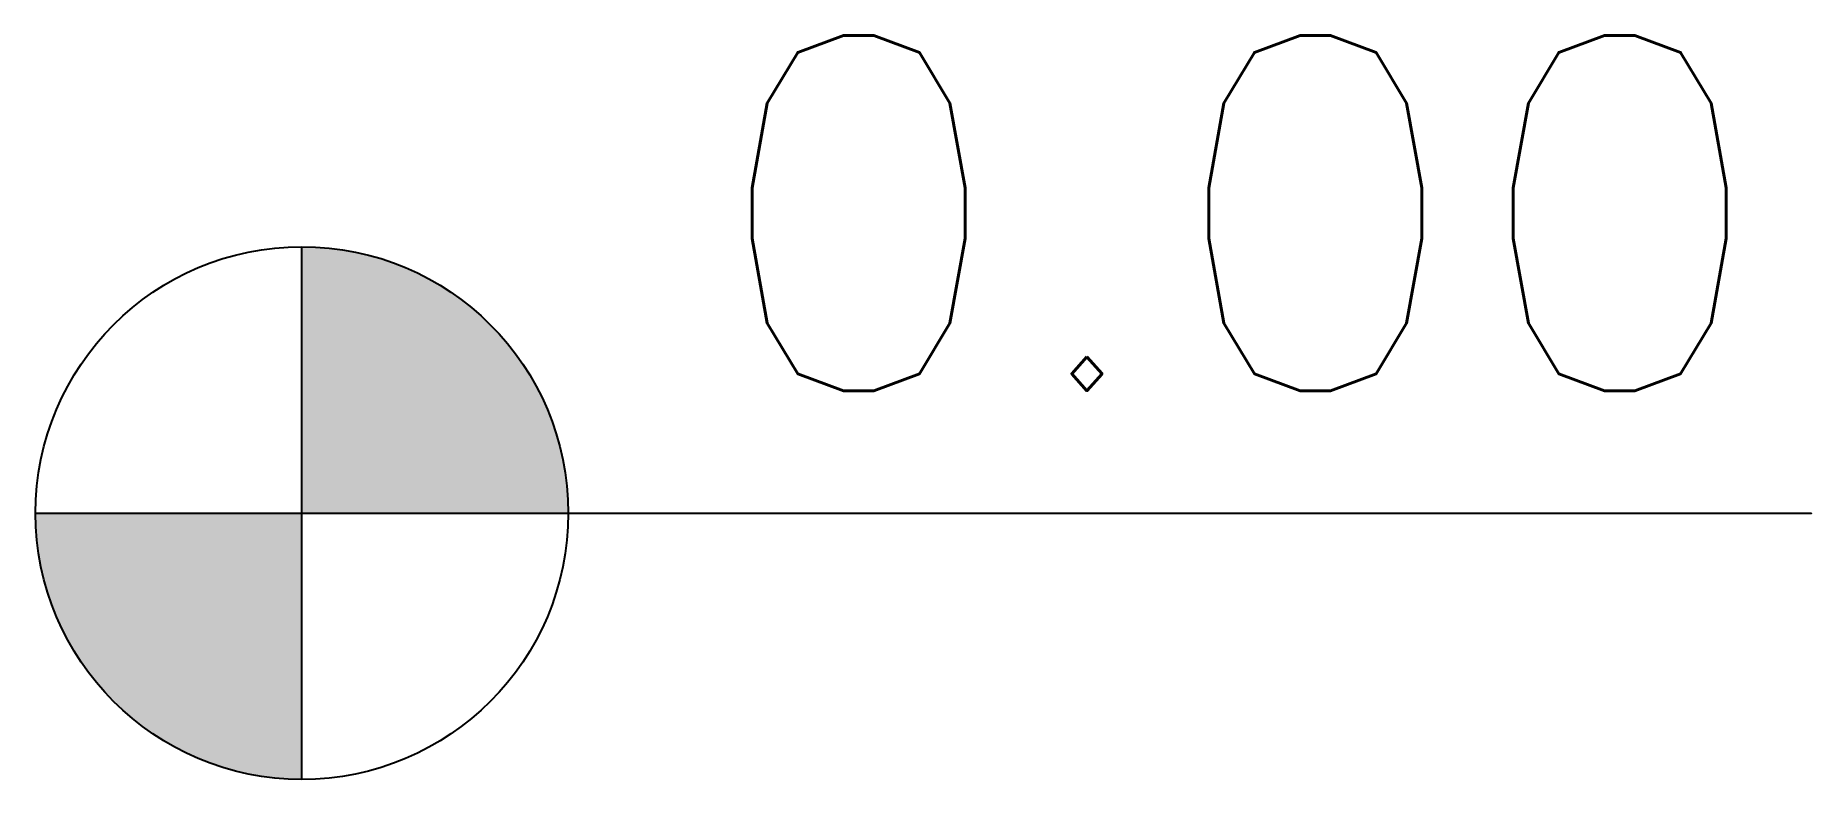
# Model space of a CAD drawing. Header units: metres. Extents: x -0.5 to 0, y -0.075 to 0.134.
import ezdxf
from ezdxf.enums import TextEntityAlignment as Align

# ---------------------------------------------------------------- set-up
doc = ezdxf.new("R2010")
doc.units = ezdxf.units.M
doc.styles.add('TFINOS', font='romans.shx', dxfattribs={"height": 0.1})

msp = doc.modelspace()

# ---------------------------------------------------------------- hatches: boundary and pattern name
at = {"ltscale": 0.05}
h = msp.add_hatch(color=256, dxfattribs=at)
h.paths.add_polyline_path([(-0.35, 0, 0.414214), (-0.425, 0.075), (-0.425, 0)])
h.paths.add_polyline_path([(-0.5, 0, 0.414214), (-0.425, -0.075), (-0.425, 0)])

# ---------------------------------------------------------------- linework, layer by layer
for points in [[(-0.425, -0.075), (-0.425, 0.075)], [(-0.5, 0), (0, 0), (0, 0)]]:
    msp.add_lwpolyline(points, dxfattribs=at)
msp.add_circle((-0.425, 0), 0.075, dxfattribs=at)

# ---------------------------------------------------------------- texts
at = {"ltscale": 0.05, "style": 'TFINOS'}
msp.add_text('0.00', height=0.1, dxfattribs=at).set_placement((-0.16113, 0.03444), align=Align.CENTER)

doc.saveas('drawing.dxf')
